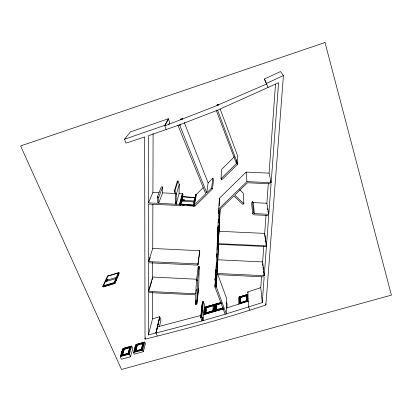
<?xml version="1.0" encoding="UTF-8"?>
<svg xmlns="http://www.w3.org/2000/svg" width="412" height="412" viewBox="0 0 412 412"><rect width="100%" height="100%" fill="white"/><g stroke="black" fill="none" stroke-linecap="round" stroke-linejoin="round"><path stroke-width="0.62" d="M148.418 334.966L152.528 318.842L159.727 316.787L155.983 332.829L148.418 334.966L148.438 292.541L195.772 294.822L195.623 304.411L196.843 304.185L198.62 289.245L199.248 266.585L198.265 266.533L196.442 280.49L195.772 293.787L148.438 291.413L148.449 262.758L197.987 265.107L199.753 251.804L199.686 250.687L152.744 248.477L148.449 261.594L197.92 263.932L197.987 265.107M148.449 261.594L148.469 204.079L179.864 205.516L180.204 205.408L182.969 194.809L182.583 193.774L179.071 193.666L176.084 204.208L179.797 204.321L182.583 193.774M175.8 202.426L175.296 204.187L158.687 203.363L162.591 192.868L162.668 186.966L161.298 186.899L157.302 197.096L157.41 203.296L148.475 202.889L148.5 135.677L179.637 124.821L217.696 110.112L278.569 82.735L271.153 182.696L246.942 181.61L218.746 208.946L217.799 231.086L218.983 231.194L220.152 209.296M152.528 318.842L152.61 292.118M148.438 291.413L152.656 277.039L152.703 262.362M152.744 248.477L152.878 204.414M148.475 202.889L152.919 192.425L153.099 133.617M158.687 203.363L158.754 197.168L162.668 186.966M212.741 178.267L211.629 188.057L206.736 192.883L208.112 182.861L212.741 178.267L213.576 179.045L212.51 188.876L195.025 206.108L193.856 206.149L195.911 194.237L196.483 194.294L203.157 187.692M195.911 194.237L195.417 198.007M218.525 243.95L217.083 273.48L264.252 275.721L266.415 246.556L217.186 244.259L218.005 231.235L215.759 274.577L264.169 276.879L262.259 302.609L225.143 314.243L215.059 287.185L216.104 268.964M215.826 274.413L215.821 274.809L215.945 272.533M226.981 307.888L227.058 303.721L226.471 302.13M176.084 204.208L176.269 194.433L179.261 184.349L178.015 180.986L177.366 181.192L174.266 191.117L175.584 194.649L175.296 204.187M179.071 193.666L179.261 184.349M239.321 299.004L239.619 298.911M239.65 299.019L239.351 299.117M196.843 304.185L197.477 280.546L199.248 266.585M218.808 213.519L218.978 209.677M219.143 205.835L219.472 198.157L246.16 172.108L269.062 173.128L271.153 182.696M216.769 257.078L216.908 253.926M217.073 250.146L217.315 244.476M217.083 273.48L218.561 243.925M218.983 231.194L219.987 209.394L233.887 195.947L242.946 204.445L243.806 203.626L243.198 193.073L239.588 189.664M198.136 269.082L198.265 266.533M216.789 309.87L216.851 308.645M218.319 309.582L216.604 310.071L216.475 309.721L216.758 304.216L221.017 303.005M216.604 310.071L216.887 304.556L221.754 303.17M216.681 310.277L216.743 309.052M223.227 308.537L215.558 310.71L215.811 304.082L220.739 302.681M215.558 310.71L215.667 308.804M215.806 306.26L215.811 304.082M193.856 206.149L195.396 197.59L182.346 196.555L180.286 205.073L193.975 206.16M216.398 279.897L216.238 279.758M216.588 278.229L216.666 280.119L216.212 280.072M219.395 228.011L219.205 228.166M214.91 311.292L215.316 304.144M217.799 274.438L226.626 298.551L226.327 313.908L216.326 286.87L217.031 274.485M219.416 227.795L219.699 227.944L219.241 227.862M182.171 200.484L183 200.551L183.083 200.088L182.897 200.958L182.068 200.891L182.98 200.495L182.155 200.428M182.248 200.191L193.98 201.03L194.624 197.755L183.016 196.833L182.176 200.093M182.737 200.268L182.547 199.856L184.55 200.016L184.396 200.258M184.509 200.32L184.55 200.016M216.109 268.686L214.997 286.314L215.837 286.371L216.47 275.695M219.06 231.719L219.606 222.691L218.968 230.509M214.595 311.379L215.013 304.231M216.161 281.015L216.259 279.362M219.158 228.959L219.179 228.624M219.38 228.408L219.266 227.409M220.209 109.098L237.477 155.473L237.765 164.115L221.708 179.833L221.826 177.953M213.993 311.153L214.271 304.525L205.078 307.141L204.501 313.537L204.609 313.815L213.993 311.153L214.271 304.525M243.806 203.626L234.747 195.123L247.519 182.763L271.07 183.824L268.809 214.307L254.415 213.627L253.251 202.601L252.448 201.695L251.567 202.699L252.638 213.73L254.024 214.812L268.722 215.486L266.466 245.902L217.212 243.605L218.082 243.672L218.442 237.667M218.551 235.87L218.659 234.263M215.27 279.825L215.45 279.707M215.131 279.815L215.1 278.131L214.976 280.011L215.26 280.026M215.244 280.237C215.373 282.642 215.291 277.667 215.43 280.021M216.202 267.347L216.491 262.727M215.059 287.185L215.291 283.471M215.363 282.235L215.44 280.999M215.517 279.758L215.672 277.286M217.799 231.086L218.159 225.493M218.319 223.005L218.561 219.277M218.005 229.664L218.082 228.032M213.272 305.21L212.922 310.73L205.526 312.826L206.01 307.28L213.272 305.21L213.555 305.962M213.21 308.619L213.05 311.075L209.358 312.126M214.976 280.011L215.44 279.851M221.708 179.833L221.012 178.715L221.625 169.368L234.402 156.761M218.252 227.707L217.953 227.805L218.247 227.831M215.198 280.953L215.306 279.3M216.192 267.424L216.377 264.592M216.14 281.329L216.594 274.31M215.837 286.371L216.614 274.531M216.182 280.618L216.429 279.372M216.326 281.025L216.207 280.304M216.537 279.908L216.64 278.332M218.746 208.946L219.472 198.157M262.259 302.609L260.76 287.679L261.538 276.931M264.252 275.721L262.629 261.914L263.778 246.067M266.466 245.902L264.695 233.398L266.023 215.095M268.809 214.307L266.883 203.24L268.3 183.67M269.062 173.128L275.52 84.084M168.657 124.697L169.785 122.585L168.395 118.749L130.429 131.897L124.512 139.241L126.031 143.129L144.638 136.959L145.034 339.189C185.657 329.049 226.131 318.203 265.879 304.993L283.42 75.55L280.505 71.534L264.437 79.011L266.59 84.038L214.693 106.45L164.815 125.866L168.554 119.192M217.804 229.649L217.963 227.682M217.788 234.603L218.149 230.19M217.515 239.099L218.19 230.823M217.206 243.713L218.226 231.225L219.102 231.297L218.082 243.672M218.623 234.665L218.813 232.383M218.365 239.166L219.318 227.275M219.333 228.974L219.442 227.424M219.344 229.772L219.539 228.027M219.544 229.788L219.704 227.821M205.897 311.529L206.057 309.675M205.979 311.735L206.139 309.881M205.66 313.172L206.144 307.62L213.401 305.549M204.609 313.815L204.955 309.973M205.068 308.696L205.078 307.141M202.045 304.669L200.814 317.765M203.744 313.29L204.306 307.285L221.162 302.475M202.4 317.369L202.055 320.969L156.06 333.025L159.099 319.47M203.353 301.584L204.666 305.029L203.219 320.639L201.834 317.044L203.353 301.584L202.745 301.754L201.267 317.415L200.737 317.564L202.055 320.969L225.143 314.243M201.267 317.415L202.071 309.366M202.194 308.13L202.745 301.754M200.737 317.564L202.307 302.084L202.812 301.939M196.617 303.608L198.409 288.688M135.193 346.997L135.486 346.914M135.502 347.028L135.208 347.11M195.623 304.411L195.927 301.924M195.406 303.86L195.87 300.127M195.772 293.787L195.932 292.525M196.091 291.263L196.333 289.368M215.615 306.137L215.976 306.034M216.001 306.147L215.641 306.25M122.065 351.014L122.359 350.931M122.374 351.05L122.086 351.132M197.92 263.932L199.686 250.687M204.774 309.221L205.13 309.124M205.155 309.232L204.795 309.335M218.252 105.457L218.417 104.282L217.263 104.663L217.083 105.843M217.629 105.663L217.799 104.488M217.479 105.714L217.654 104.535M193.872 204.815L194.469 204.877L196.483 194.294M159.418 326.649L160.968 319.805L159.727 316.787M156.06 333.025L159.799 316.972M182.501 200.247L182.763 200.155M182.547 199.856L184.519 200.124M182.068 200.891L182.258 200.021M143.35 351.657L145.405 343.665L144.72 342.068L135.764 344.581L133.483 352.59L134.194 354.207L143.35 351.657L142.645 350.035L144.72 342.068M144.957 339.009L145.271 337.799M142.387 347.254L143.355 343.582M142.001 349.793L143.747 342.444L136.274 344.545L134.255 351.652L134.374 351.925L142.001 349.793L143.747 342.444M135.342 351.287L137.072 345.112L142.974 343.459L141.352 349.613L142.835 343.124L136.928 344.782L135.193 350.952L135.342 351.287L137.145 350.787M179.457 204.429L182.264 193.872M136.037 349.839L137.072 346.132M135.43 351.493L136.99 345.931M134.374 351.925L135.383 348.367M135.883 346.585L136.218 345.4M130.48 356.715L132.829 348.624L131.706 346.059L122.797 348.557L120.216 356.643L121.38 359.243L130.48 356.715L129.327 354.104L131.706 346.059M148.789 291.336L149.314 289.533M149.664 288.333L151.776 281.123M152.126 279.918L152.651 278.115M128.704 353.857L130.712 346.441L123.281 348.526L120.999 355.7L121.118 355.973L128.704 353.857L130.712 346.441M128.075 353.666L129.935 347.455L124.064 349.098L122.101 355.335L128.075 353.666L129.79 347.12L123.919 348.768L122.101 355.335M129.296 350.926L128.451 353.759L121.478 355.705M129.636 349.793L130.141 348.094M176.269 194.433L174.951 190.9L178.015 180.986M122.457 355.17L123.348 352.332M123.703 351.199L124.239 349.494L123.919 348.768M122.189 355.535L124.151 349.299M121.118 355.973L122.73 351.766L122.462 351.822M122.828 350.586L123.281 348.526M148.84 261.563L150.205 257.376M118.965 272.574L119.269 273.274L114.958 283.477L114.649 282.75L118.965 272.574L107.48 276.019L102.743 286.299L103.057 287.02L115.066 283.446M206.736 192.883L179.936 125.655L180.662 123.991M181.831 119.851L182.562 118.193L180.992 118.718L180.487 119.83M107.903 279.872L106.075 280.227C105.029 281.731 107.403 279.444 107.831 279.702M106.111 280.613L106.332 280.284L106.111 280.613L106.008 280.376M106.337 281.288L106.45 280.747L106.337 281.288L105.544 281.36L106.584 280.747L106.703 280.206L106.584 280.747M105.611 281.504L105.73 280.963M124.512 139.241L164.645 125.397L168.395 118.749M252.638 213.73L253.571 212.674L252.448 201.695M194.469 204.877L205.743 193.794L177.974 125.372M221.012 178.715L236.447 163.569L236.323 159.805M283.42 75.55L266.368 83.461L268.109 87.545M249.883 310.138L248.611 307.012L247.803 291.912L260.76 287.679M174.266 191.117L174.951 190.9M182.645 194.912L182.969 194.809M247.926 294.261L238.677 297.15L238.826 304.154M239.346 297.016L247.061 294.601L247.169 294.879L247.483 301.059L239.604 303.51L239.346 297.016L239.604 303.51M239.454 297.289L241.236 296.733M242.421 296.362L246.577 295.064M246.268 295.255L246.525 300.621L240.314 302.552L240.17 297.16L246.268 295.255L246.561 296.017M242.215 297.145L240.387 297.716L240.17 297.16M243.435 296.764L246.479 295.811M244.965 301.502L246.659 300.971M239.496 303.232L247.375 300.775L247.061 294.601M247.164 301.002L239.913 303.253L239.805 302.974M226.44 308.006L248.302 301.208M106.038 280.567L106.765 280.351M105.796 280.814L106.523 280.598M105.791 281.108L106.517 280.891M105.544 281.36L106.27 281.144M102.743 286.299L114.649 282.75M104.457 286.319L106.239 285.784M107.388 285.449L113.264 283.693M203.775 314.639L223.438 308.871M198.007 289.42L198.62 289.245M207.633 306.713L214.374 304.792M216.527 304.18L219.606 303.304M207.349 306.95L210.975 305.915M218.7 303.716L221.131 303.021M206.221 307.826L210.455 306.616M211.665 306.271L213.478 305.756M217.572 304.592L221.223 303.551M216.475 309.721L223.335 307.774M206.273 312.996L208.122 312.471M219.462 309.257L221.177 308.773M204.501 313.537L213.885 310.875M215.455 310.432L223.124 308.258M213.627 311.096L204.996 313.542L204.893 313.269M215.945 310.437L223.464 308.31M203.631 314.49L223.546 308.846M201.195 317.225L201.834 317.044M138.684 344.164L143.86 342.712M126.494 347.919L128.353 347.398M129.589 347.053L130.831 346.703M138.339 344.983L140.111 344.483M141.29 344.154L143.062 343.659M124.738 349.134L130.022 347.651L129.79 347.12M135.193 350.952L141.203 349.273M121.952 355L127.926 353.331M134.255 351.652L141.882 349.525M135.316 351.493L141.743 349.7M120.999 355.7L128.585 353.589M133.483 352.59L142.645 350.035M120.216 356.643L129.327 354.104M201.463 315.288L157.497 326.855M152.919 192.425L158.965 192.698M253.251 202.601L266.883 203.24M219.282 231.297L264.695 233.398M216.64 254.163L217.927 254.219M217.86 259.807L262.629 261.914M162.591 192.868L175.177 193.491M157.302 197.096L158.754 197.168M152.656 277.039L196.972 279.243M196.442 280.49L197.477 280.546M215.759 274.577L216.609 274.634M216.228 279.903L216.676 279.969M215.059 285.341L215.898 285.398M215.064 286.773L216.326 286.87M183.005 200.381L182.181 200.314L182.145 200.598L182.969 200.659M180.338 204.234L193.913 205.31M182.377 204.991L184.298 205.13M187.445 205.392L189.983 205.583M211.629 188.057L212.51 188.876M253.571 212.674L254.415 213.627M264.437 79.011L266.59 83.981M107.48 276.019L107.784 276.715M136.928 344.782L137.248 345.514M136.274 344.545L136.387 344.808M142.835 343.124L143.149 343.86M155.983 332.829L157.296 335.976M247.803 291.912L248.204 292.911M184.262 122.57L208.112 182.861M247.375 300.775L247.483 301.059M206.01 307.28L206.299 308.027M216.362 110.555L236.447 163.569M217.588 110.153L237.765 164.115M179.797 204.321L180.204 205.408M216.758 304.216L216.964 304.762M164.645 125.397L166.124 129.445M179.637 124.821L179.936 125.655M182.562 118.193L182.846 118.986M270.416 180.817L270.679 182.016M267.548 208.688L267.759 209.924M267.975 211.16L268.186 212.396M264.741 234.649L265.797 242.168M265.977 243.425L266.415 246.556M262.624 263.654L262.918 266.173M263.062 267.429L263.283 269.319M263.505 271.209L263.726 273.099M263.876 274.356L264.02 275.618M265.74 303.737L265.879 304.993M246.16 172.108L246.942 181.61M246.984 297.474L247.102 299.823M246.572 299.184L246.402 295.6L240.304 297.505L240.448 302.902M240.67 300.667L240.721 302.47M240.551 300.925L240.598 302.722M116.055 279.959L116.287 280.232L116.055 279.959M116.478 278.97L116.709 279.238L116.478 278.97M117.513 276.524L117.739 276.792L117.513 276.524M117.925 275.556L118.151 275.824L117.95 275.499M121.777 351.899L122.096 351.961L121.787 351.863M134.935 347.872L135.254 347.934L134.935 347.872M135.852 347.754L135.553 347.898L135.852 347.754M239.341 299.761L239.666 299.818L239.357 299.725M204.702 310.004L205.083 310.015L204.702 310.004M215.574 306.914L215.955 306.919L215.574 306.914M193.794 201.962L193.197 205.006L181.156 204.048L181.939 201.025L193.794 201.962M239.66 299.874L239.969 299.797L239.676 299.848M216.3 306.914L215.929 307.022L216.295 306.935M205.464 309.999L205.099 310.123L205.464 309.999M115.829 278.62L114.119 282.632L103.551 285.774L105.41 281.731L115.829 278.62M118.198 273.063L116.354 277.389L105.982 280.49L107.985 276.128L118.198 273.063M325.011 42.513L20.6 145.941L121.525 369.487L391.4 295.131L325.011 42.513"/></g></svg>
